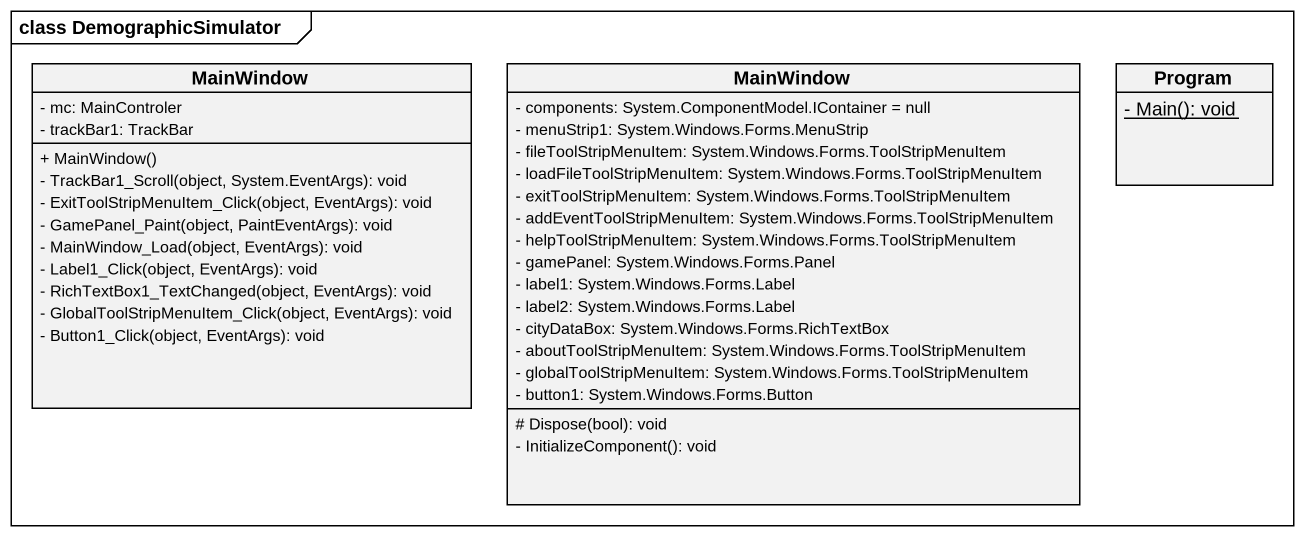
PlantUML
@startuml
mainframe class DemographicSimulator
hide circle
hide empty members
skinparam classAttributeIconSize 0
class MainWindow {
  - mc: MainControler
  - trackBar1: TrackBar
  + MainWindow()
  - TrackBar1_Scroll(object, System.EventArgs): void
  - ExitToolStripMenuItem_Click(object, EventArgs): void
  - GamePanel_Paint(object, PaintEventArgs): void
  - MainWindow_Load(object, EventArgs): void
  - Label1_Click(object, EventArgs): void
  - RichTextBox1_TextChanged(object, EventArgs): void
  - GlobalToolStripMenuItem_Click(object, EventArgs): void
  - Button1_Click(object, EventArgs): void
}
class "MainWindow" as MainWindow_2 {
  - components: System.ComponentModel.IContainer = null
  - menuStrip1: System.Windows.Forms.MenuStrip
  - fileToolStripMenuItem: System.Windows.Forms.ToolStripMenuItem
  - loadFileToolStripMenuItem: System.Windows.Forms.ToolStripMenuItem
  - exitToolStripMenuItem: System.Windows.Forms.ToolStripMenuItem
  - addEventToolStripMenuItem: System.Windows.Forms.ToolStripMenuItem
  - helpToolStripMenuItem: System.Windows.Forms.ToolStripMenuItem
  - gamePanel: System.Windows.Forms.Panel
  - label1: System.Windows.Forms.Label
  - label2: System.Windows.Forms.Label
  - cityDataBox: System.Windows.Forms.RichTextBox
  - aboutToolStripMenuItem: System.Windows.Forms.ToolStripMenuItem
  - globalToolStripMenuItem: System.Windows.Forms.ToolStripMenuItem
  - button1: System.Windows.Forms.Button
  # Dispose(bool): void
  - InitializeComponent(): void
}
class Program {
  {static} - Main(): void
}
@enduml
